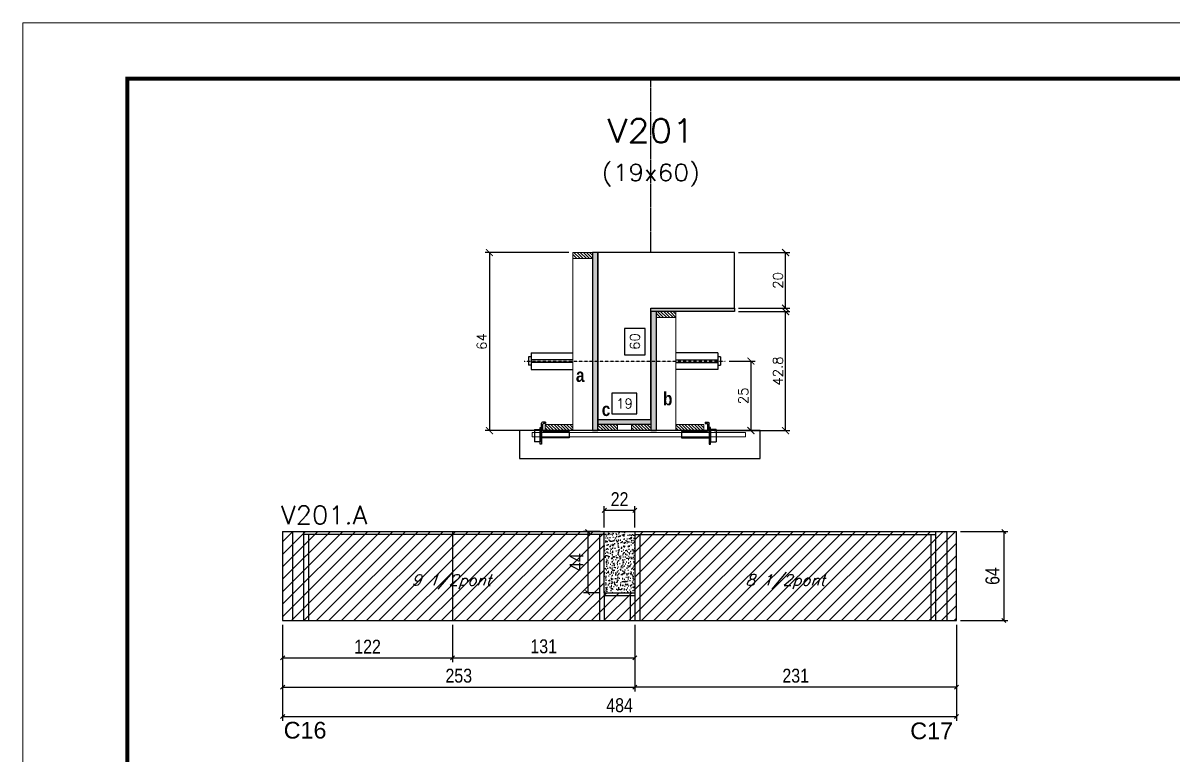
# Model space of a CAD drawing. Extents: x 137137 to 143418, y 10464 to 34486.
# Drawn here: x 138736 to 139561, y 32812 to 33337 of the extents above; entities that cross this region are included whole.
import ezdxf
from ezdxf.enums import TextEntityAlignment as Align

# ---------------------------------------------------------------- set-up
doc = ezdxf.new("R2010")
doc.units = 0
doc.linetypes.add('DASHED', pattern=[0.75, 0.5, -0.25])
doc.linetypes.add('HIDDEN', pattern=[0.375, 0.25, -0.125])
for name, color, linetype in [('5', 5, 'Continuous'), ('barrote', 251, 'Continuous'), ('COTA', 241, 'Continuous'), ('Cota Seção (2x)', 4, 'Continuous'), ('detalhes', 4, 'Continuous'), ('Painéis', 200, 'Continuous'), ('presilha', 1, 'Continuous'), ('SARR_2.2x7', 40, 'Continuous'), ('SARR_3.5x7', 81, 'Continuous'), ('TENSOR', 3, 'Continuous'), ('texto', 7, 'Continuous'), ('Texto de Titulo', 7, 'Continuous'), ('Texto Qtd Sarr', 242, 'Continuous')]:
    doc.layers.add(name, color=color, linetype=linetype)
for name, color, linetype, lineweight in [('CONCRETO', 251, 'Continuous', 25), ('Folhas', 255, 'Continuous', 9), ('Hachura', 251, 'Continuous', 9), ('Madeira', 126, 'Continuous', 18), ('SARRAFO DE PRESSAO', 251, 'DASHED', 9), ('SCO-___-LAJ', 2, 'Continuous', 0), ('Texto Seção', 7, 'Continuous', 15)]:
    doc.layers.add(name, color=color, linetype=linetype, lineweight=lineweight)
doc.styles.add('COTA TECNICA', font='techl___.ttf', dxfattribs={"height": 10})
doc.styles.add('REGUA-120', font='ROMANS.shx', dxfattribs={"height": 15})
doc.styles.add('Romans', font='romans.shx')
doc.styles.get("Standard").update_dxf_attribs({"font": 'arial.ttf'})
doc.styles.add('TECNICA', font='techb___.ttf', dxfattribs={"height": 10})
doc.dimstyles.new('Cota Seção (2x)', dxfattribs={"dimtxt": 7, "dimasz": 5, "dimexe": 3, "dimexo": 3, "dimgap": 2, "dimtad": 3, "dimdec": 1, "dimlfac": 0.5, "dimzin": 12, "dimdsep": 46, "dimtxsty": 'Romans', "dimblk": 'ARCHTICK', "dimcen": 0, "dimclrd": 4, "dimclre": 4, "dimclrt": 1, "dimadec": 1, "dimazin": 3, "dimtfac": 1, "dimtdec": 1, "dimtmove": 0, "dimatfit": 3, "dimldrblk": 'OBLIQUE', "dimfxl": 1, "dimtolj": 1, "dimtzin": 12, "dimarcsym": 0})
doc.dimstyles.new('Cota Seção interna', dxfattribs={"dimtxt": 7, "dimasz": 6, "dimexe": 0.18, "dimexo": 2, "dimgap": -4, "dimtad": 3, "dimdec": 1, "dimlfac": 0.5, "dimzin": 12, "dimdsep": 46, "dimtxsty": 'Romans', "dimblk": 'ARCHTICK', "dimcen": 0.09, "dimse1": 1, "dimse2": 1, "dimsd1": 1, "dimsd2": 1, "dimclrd": 180, "dimclre": 5, "dimclrt": 1, "dimadec": 0, "dimazin": 3, "dimtfac": 1, "dimtdec": 1, "dimtofl": 0, "dimtmove": 0, "dimatfit": 3, "dimldrblk": 'ARCHTICK', "dimfxl": 1, "dimtolj": 1, "dimtzin": 0, "dimarcsym": 0})
doc.dimstyles.new('PAINEL', dxfattribs={"dimtxt": 10, "dimasz": 3, "dimexe": 3, "dimexo": 3, "dimgap": 3, "dimtad": 1, "dimdec": 1, "dimzin": 12, "dimdsep": 46, "dimtxsty": 'COTA TECNICA', "dimblk1": 'OBLIQUE', "dimblk2": 'OBLIQUE', "dimsah": 1, "dimcen": 0.9, "dimclrd": 4, "dimclre": 4, "dimclrt": 240, "dimadec": 1, "dimazin": 3, "dimtfac": 1, "dimtdec": 1, "dimtmove": 0, "dimatfit": 3, "dimfxl": 1, "dimtolj": 1, "dimtzin": 12, "dimarcsym": 0})

# ---------------------------------------------------------------- blocks, each defined once
blk = doc.blocks.new('_Oblique')
at = {"color": 0, "linetype": 'ByBlock', "lineweight": -2}
blk.add_line((-0.5, -0.5), (0.5, 0.5), dxfattribs=at)
blk = doc.blocks.new('*D153')
at = {"layer": 'COTA', "color": 4, "linetype": 'ByBlock', "lineweight": -2, "transparency": 16777216}
for p, q in [((138922.3, 32904.68), (138922.3, 32877.87)), ((139044.3, 32904.68), (139044.3, 32877.87)), ((138922.3, 32880.87), (139044.3, 32880.87))]:
    blk.add_line(p, q, dxfattribs=at)
at = {"layer": 'Defpoints', "color": 0, "linetype": 'ByBlock', "transparency": 16777216}
for p in [(138922.3, 32907.68), (139044.3, 32907.68), (139044.3, 32880.87)]:
    blk.add_point(p, dxfattribs=at)
at = {"layer": 'COTA', "color": 4, "linetype": 'ByBlock', "lineweight": -2, "transparency": 16777216, "xscale": 3, "yscale": 3, "zscale": 3, "rotation": 180}
blk.add_blockref('_Oblique', (138922.3, 32880.87), dxfattribs=at)
at = {"layer": 'COTA', "color": 4, "linetype": 'ByBlock', "lineweight": -2, "transparency": 16777216, "xscale": 3, "yscale": 3, "zscale": 3}
blk.add_blockref('_Oblique', (139044.3, 32880.87), dxfattribs=at)
at = {"layer": 'COTA', "color": 240, "linetype": 'ByBlock', "transparency": 16777216, "insert": (138983.3, 32888.92), "char_height": 10, "attachment_point": 5, "style": 'COTA TECNICA'}
blk.add_mtext('\\A1;122', dxfattribs=at)
blk = doc.blocks.new('*D154')
at = {"layer": 'COTA', "color": 4, "linetype": 'ByBlock', "lineweight": -2, "transparency": 16777216}
for p, q in [((139044.3, 32904.68), (139044.3, 32877.87)), ((139175.3, 32904.68), (139175.3, 32877.87)), ((139044.3, 32880.87), (139175.3, 32880.87))]:
    blk.add_line(p, q, dxfattribs=at)
at = {"layer": 'Defpoints', "color": 0, "linetype": 'ByBlock', "transparency": 16777216}
for p in [(139044.3, 32907.68), (139175.3, 32907.68), (139175.3, 32880.87)]:
    blk.add_point(p, dxfattribs=at)
at = {"layer": 'COTA', "color": 4, "linetype": 'ByBlock', "lineweight": -2, "transparency": 16777216, "xscale": 3, "yscale": 3, "zscale": 3, "rotation": 180}
blk.add_blockref('_Oblique', (139044.3, 32880.87), dxfattribs=at)
at = {"layer": 'COTA', "color": 4, "linetype": 'ByBlock', "lineweight": -2, "transparency": 16777216, "xscale": 3, "yscale": 3, "zscale": 3}
blk.add_blockref('_Oblique', (139175.3, 32880.87), dxfattribs=at)
at = {"layer": 'COTA', "color": 240, "linetype": 'ByBlock', "transparency": 16777216, "insert": (139109.8, 32889.09), "char_height": 10, "attachment_point": 5, "style": 'COTA TECNICA'}
blk.add_mtext('\\A1;131', dxfattribs=at)
blk = doc.blocks.new('*D155')
at = {"layer": 'COTA', "color": 4, "linetype": 'ByBlock', "lineweight": -2, "transparency": 16777216}
for p, q in [((139175.3, 32904.68), (139175.3, 32856.78)), ((139406.3, 32904.68), (139406.3, 32856.78)), ((139406.3, 32859.78), (139175.3, 32859.78))]:
    blk.add_line(p, q, dxfattribs=at)
at = {"layer": 'Defpoints', "color": 0, "linetype": 'ByBlock', "transparency": 16777216}
for p in [(139175.3, 32907.68), (139406.3, 32907.68), (139175.3, 32859.78)]:
    blk.add_point(p, dxfattribs=at)
at = {"layer": 'COTA', "color": 4, "linetype": 'ByBlock', "lineweight": -2, "transparency": 16777216, "xscale": 3, "yscale": 3, "zscale": 3, "rotation": 180}
blk.add_blockref('_Oblique', (139175.3, 32859.78), dxfattribs=at)
at = {"layer": 'COTA', "color": 4, "linetype": 'ByBlock', "lineweight": -2, "transparency": 16777216, "xscale": 3, "yscale": 3, "zscale": 3}
blk.add_blockref('_Oblique', (139406.3, 32859.78), dxfattribs=at)
at = {"layer": 'COTA', "color": 240, "linetype": 'ByBlock', "transparency": 16777216, "insert": (139290.8, 32868), "char_height": 10, "attachment_point": 5, "style": 'COTA TECNICA'}
blk.add_mtext('\\A1;231', dxfattribs=at)
blk = doc.blocks.new('*D156')
at = {"layer": 'COTA', "color": 4, "linetype": 'ByBlock', "lineweight": -2, "transparency": 16777216}
for p, q in [((139153.3, 32974.68), (139153.3, 32989.93)), ((139175.3, 32974.68), (139175.3, 32989.93)), ((139153.3, 32986.93), (139175.3, 32986.93))]:
    blk.add_line(p, q, dxfattribs=at)
at = {"layer": 'Defpoints', "color": 0, "linetype": 'ByBlock', "transparency": 16777216}
for p in [(139175.3, 32986.93), (139153.3, 32971.68), (139175.3, 32971.68)]:
    blk.add_point(p, dxfattribs=at)
at = {"layer": 'COTA', "color": 4, "linetype": 'ByBlock', "lineweight": -2, "transparency": 16777216, "xscale": 3, "yscale": 3, "zscale": 3, "rotation": 180}
blk.add_blockref('_Oblique', (139153.3, 32986.93), dxfattribs=at)
at = {"layer": 'COTA', "color": 4, "linetype": 'ByBlock', "lineweight": -2, "transparency": 16777216, "xscale": 3, "yscale": 3, "zscale": 3}
blk.add_blockref('_Oblique', (139175.3, 32986.93), dxfattribs=at)
at = {"layer": 'COTA', "color": 240, "linetype": 'ByBlock', "transparency": 16777216, "insert": (139164.3, 32994.93), "char_height": 10, "attachment_point": 5, "style": 'COTA TECNICA'}
blk.add_mtext('\\A1;22', dxfattribs=at)
blk = doc.blocks.new('*D157')
at = {"layer": 'COTA', "color": 4, "linetype": 'ByBlock', "lineweight": -2, "transparency": 16777216}
for p, q in [((139150.3, 32971.68), (139138.43, 32971.68)), ((139141.43, 32971.68), (139141.43, 32927.68)), ((139150.3, 32927.68), (139138.43, 32927.68))]:
    blk.add_line(p, q, dxfattribs=at)
at = {"layer": 'Defpoints', "color": 0, "linetype": 'ByBlock', "transparency": 16777216}
for p in [(139153.3, 32971.68), (139141.43, 32927.68), (139153.3, 32927.68)]:
    blk.add_point(p, dxfattribs=at)
at = {"layer": 'COTA', "color": 4, "linetype": 'ByBlock', "lineweight": -2, "transparency": 16777216, "xscale": 3, "yscale": 3, "zscale": 3}
for p, rotation in [((139141.43, 32971.68), 90), ((139141.43, 32927.68), 270)]:
    blk.add_blockref('_Oblique', p, dxfattribs=dict(at, rotation=rotation))
at = {"layer": 'COTA', "color": 240, "linetype": 'ByBlock', "transparency": 16777216, "insert": (139133.36, 32949.68), "char_height": 10, "attachment_point": 5, "rotation": 90, "style": 'COTA TECNICA'}
blk.add_mtext('\\A1;44', dxfattribs=at)
blk = doc.blocks.new('*D158')
at = {"layer": 'COTA', "color": 4, "linetype": 'ByBlock', "lineweight": -2, "transparency": 16777216}
for p, q in [((139409.3, 32971.68), (139443.3, 32971.68)), ((139440.3, 32971.68), (139440.3, 32907.68)), ((139409.3, 32907.68), (139443.3, 32907.68))]:
    blk.add_line(p, q, dxfattribs=at)
at = {"layer": 'Defpoints', "color": 0, "linetype": 'ByBlock', "transparency": 16777216}
for p in [(139406.3, 32971.68), (139406.3, 32907.68), (139440.3, 32907.68)]:
    blk.add_point(p, dxfattribs=at)
at = {"layer": 'COTA', "color": 4, "linetype": 'ByBlock', "lineweight": -2, "transparency": 16777216, "xscale": 3, "yscale": 3, "zscale": 3}
for p, rotation in [((139440.3, 32971.68), 90), ((139440.3, 32907.68), 270)]:
    blk.add_blockref('_Oblique', p, dxfattribs=dict(at, rotation=rotation))
at = {"layer": 'COTA', "color": 240, "linetype": 'ByBlock', "transparency": 16777216, "insert": (139432.19, 32939.68), "char_height": 10, "attachment_point": 5, "rotation": 90, "style": 'COTA TECNICA'}
blk.add_mtext('\\A1;64', dxfattribs=at)
blk = doc.blocks.new('*D163')
at = {"layer": 'COTA', "color": 4, "linetype": 'ByBlock', "lineweight": -2, "transparency": 16777216}
for p, q in [((138922.3, 32904.68), (138922.3, 32835.67)), ((139406.3, 32904.68), (139406.3, 32835.67)), ((138922.3, 32838.67), (139406.3, 32838.67))]:
    blk.add_line(p, q, dxfattribs=at)
at = {"layer": 'Defpoints', "color": 0, "linetype": 'ByBlock', "transparency": 16777216}
for p in [(138922.3, 32907.68), (139406.3, 32907.68), (139406.3, 32838.67)]:
    blk.add_point(p, dxfattribs=at)
at = {"layer": 'COTA', "color": 4, "linetype": 'ByBlock', "lineweight": -2, "transparency": 16777216, "xscale": 3, "yscale": 3, "zscale": 3, "rotation": 180}
blk.add_blockref('_Oblique', (138922.3, 32838.67), dxfattribs=at)
at = {"layer": 'COTA', "color": 4, "linetype": 'ByBlock', "lineweight": -2, "transparency": 16777216, "xscale": 3, "yscale": 3, "zscale": 3}
blk.add_blockref('_Oblique', (139406.3, 32838.67), dxfattribs=at)
at = {"layer": 'COTA', "color": 240, "linetype": 'ByBlock', "transparency": 16777216, "insert": (139164.3, 32846.77), "char_height": 10, "attachment_point": 5, "style": 'COTA TECNICA'}
blk.add_mtext('\\A1;484', dxfattribs=at)
blk = doc.blocks.new('titulo1')
at = {"layer": 'Defpoints', "color": 252, "linetype": 'HIDDEN', "ltscale": 2}
blk.add_line((0, 0), (0, 125), dxfattribs=at)
at = {"layer": 'Defpoints', "style": 'Romans', "oblique": 15}
blk.add_attdef('FOLHA', text='', height=10, dxfattribs=at).set_placement((0, 15.58), align=Align.MIDDLE_CENTER)
at = {"layer": 'Texto Qtd Sarr', "color": 3, "style": 'Romans', "oblique": 15}
for tag, height, p in [('TITULO', 17, (0, 71.45)), ('SEÇÃO', 12, (0, 41.55))]:
    blk.add_attdef(tag, text='', height=height, dxfattribs=at).set_placement(p, align=Align.MIDDLE_CENTER)
blk = doc.blocks.new('_ArchTick')
at = {"color": 0, "linetype": 'ByBlock', "const_width": 0.15}
blk.add_lwpolyline([(-0.5, -0.5), (0.5, 0.5)], dxfattribs=at)
blk = doc.blocks.new('*D29')
at = {"layer": 'COTA', "color": 4, "lineweight": -2, "transparency": 16777216}
for p, q in [((139249.8, 33129.8), (139286.52, 33129.8)), ((139283.52, 33044.2), (139283.52, 33129.8)), ((139232.2, 33044.2), (139286.52, 33044.2))]:
    blk.add_line(p, q, dxfattribs=at)
at = {"layer": 'Defpoints', "color": 0, "transparency": 16777216}
for p in [(139246.8, 33129.8), (139283.52, 33129.8), (139229.2, 33044.2)]:
    blk.add_point(p, dxfattribs=at)
at = {"layer": 'COTA', "color": 4, "lineweight": -2, "transparency": 16777216, "xscale": 5, "yscale": 5, "zscale": 5}
for p, rotation in [((139283.52, 33129.8), 90), ((139283.52, 33044.2), 270)]:
    blk.add_blockref('_ArchTick', p, dxfattribs=dict(at, rotation=rotation))
at = {"layer": 'COTA', "color": 1, "transparency": 16777216, "insert": (139278.02, 33087), "char_height": 7, "attachment_point": 5, "rotation": 90, "style": 'Romans'}
blk.add_mtext('\\A1;42.8', dxfattribs=at)
blk = doc.blocks.new('*D30')
at = {"layer": 'COTA', "color": 4, "lineweight": -2, "transparency": 16777216}
for p, q in [((139249.8, 33172.2), (139286.52, 33172.2)), ((139283.52, 33132.2), (139283.52, 33172.2)), ((139249.8, 33132.2), (139286.52, 33132.2))]:
    blk.add_line(p, q, dxfattribs=at)
at = {"layer": 'Defpoints', "color": 0, "transparency": 16777216}
for p in [(139246.8, 33172.2), (139283.52, 33172.2), (139246.8, 33132.2)]:
    blk.add_point(p, dxfattribs=at)
at = {"layer": 'COTA', "color": 4, "lineweight": -2, "transparency": 16777216, "xscale": 5, "yscale": 5, "zscale": 5}
for p, rotation in [((139283.52, 33172.2), 90), ((139283.52, 33132.2), 270)]:
    blk.add_blockref('_ArchTick', p, dxfattribs=dict(at, rotation=rotation))
at = {"layer": 'COTA', "color": 1, "transparency": 16777216, "insert": (139278.02, 33152.2), "char_height": 7, "attachment_point": 5, "rotation": 90, "style": 'Romans'}
blk.add_mtext('\\A1;20', dxfattribs=at)
blk = doc.blocks.new('*D31')
at = {"layer": 'Cota Seção (2x)', "color": 180, "lineweight": -2, "transparency": 16777216}
for p, q in [((139182.8, 33117.7), (139167.8, 33117.7)), ((139167.8, 33117.7), (139167.8, 33098.7)), ((139182.8, 33098.7), (139182.8, 33117.7)), ((139167.8, 33098.7), (139182.8, 33098.7))]:
    blk.add_line(p, q, dxfattribs=at)
at = {"layer": 'Defpoints', "color": 0, "transparency": 16777216}
for p in [(139186.8, 33172.2), (139186.8, 33172.2), (139186.8, 33052.2)]:
    blk.add_point(p, dxfattribs=at)
at = {"layer": 'Cota Seção (2x)', "color": 1, "transparency": 16777216, "insert": (139175.3, 33108.2), "char_height": 7, "attachment_point": 5, "rotation": 90, "style": 'Romans'}
blk.add_mtext('\\A1;60', dxfattribs=at)
blk = doc.blocks.new('PRESILHA METÁLICA 1')
at = {"layer": 'presilha'}
for p, q in [((0, 13), (6, 13)), ((0, 13), (0, 0)), ((6, 15.5), (7.5, 15.5)), ((6, -2.5), (6, 15.5)), ((6, 13), (6, 0)), ((7.5, 10.6), (7.5, 19.9)), ((7.5, 15.5), (7.5, -2.5)), ((12, 21), (8.6, 21)), ((9, 11.6), (9, 18.9)), ((12, 19.5), (9.6, 19.5)), ((12, 21), (12, 19.5)), ((6, 0), (0, 0)), ((37.5, 4.1), (7.5, 4.1)), ((37.5, 11), (9.6, 11)), ((37.5, 11), (37.5, 4.1)), ((7.5, -2.5), (6, -2.5))]:
    blk.add_line(p, q, dxfattribs=at)
for centre, radius, start, end in [((8.6, 19.9), 1.14, 90, 180), ((9.6, 18.9), 0.57, 90, 180), ((9.6, 11.6), 0.57, 180, 270)]:
    blk.add_arc(centre, radius, start, end, dxfattribs=at)
blk = doc.blocks.new('*D32')
at = {"layer": 'Cota Seção (2x)', "color": 180, "lineweight": -2, "transparency": 16777216}
for p, q in [((139176.8, 33071.2), (139158.8, 33071.2)), ((139158.8, 33071.2), (139158.8, 33056.2)), ((139176.8, 33056.2), (139176.8, 33071.2)), ((139158.8, 33056.2), (139176.8, 33056.2))]:
    blk.add_line(p, q, dxfattribs=at)
at = {"layer": 'Defpoints', "color": 0, "transparency": 16777216}
for p in [(139186.8, 33052.2), (139148.8, 33044.2), (139186.8, 33044.2)]:
    blk.add_point(p, dxfattribs=at)
at = {"layer": 'Cota Seção (2x)', "color": 1, "transparency": 16777216, "insert": (139167.8, 33063.7), "char_height": 7, "attachment_point": 5, "style": 'Romans'}
blk.add_mtext('\\A1;19', dxfattribs=at)
blk = doc.blocks.new('*D173')
at = {"layer": 'COTA', "color": 4, "lineweight": -2, "transparency": 16777216}
for p, q in [((139127.8, 33172.2), (139067.83, 33172.2)), ((139070.83, 33172.2), (139070.83, 33044.2)), ((139127.8, 33044.2), (139067.83, 33044.2))]:
    blk.add_line(p, q, dxfattribs=at)
at = {"layer": 'Defpoints', "color": 0, "transparency": 16777216}
for p in [(139130.8, 33172.2), (139070.83, 33044.2), (139130.8, 33044.2)]:
    blk.add_point(p, dxfattribs=at)
at = {"layer": 'COTA', "color": 4, "lineweight": -2, "transparency": 16777216, "xscale": 5, "yscale": 5, "zscale": 5}
for p, rotation in [((139070.83, 33172.2), 90), ((139070.83, 33044.2), 270)]:
    blk.add_blockref('_ArchTick', p, dxfattribs=dict(at, rotation=rotation))
at = {"layer": 'COTA', "color": 1, "transparency": 16777216, "insert": (139065.33, 33108.2), "char_height": 7, "attachment_point": 5, "rotation": 90, "style": 'Romans'}
blk.add_mtext('\\A1;64', dxfattribs=at)
blk = doc.blocks.new('*D174')
at = {"layer": 'COTA', "color": 4, "lineweight": -2, "transparency": 16777216}
for p, q in [((139243.1, 33094.17), (139261.66, 33094.17)), ((139258.66, 33094.17), (139258.66, 33044.2)), ((139243.1, 33044.2), (139261.66, 33044.2))]:
    blk.add_line(p, q, dxfattribs=at)
at = {"layer": 'Defpoints', "color": 0, "transparency": 16777216}
for p in [(139240.1, 33094.17), (139240.1, 33044.2), (139258.66, 33044.2)]:
    blk.add_point(p, dxfattribs=at)
at = {"layer": 'COTA', "color": 4, "lineweight": -2, "transparency": 16777216, "xscale": 5, "yscale": 5, "zscale": 5}
for p, rotation in [((139258.66, 33094.17), 90), ((139258.66, 33044.2), 270)]:
    blk.add_blockref('_ArchTick', p, dxfattribs=dict(at, rotation=rotation))
at = {"layer": 'COTA', "color": 1, "transparency": 16777216, "insert": (139253.16, 33069.19), "char_height": 7, "attachment_point": 5, "rotation": 90, "style": 'Romans'}
blk.add_mtext('\\A1;25', dxfattribs=at)
blk = doc.blocks.new('9999999999')
at = {"layer": 'Folhas'}
blk.add_lwpolyline([(98138.98, 34190.21), (99623.98, 34190.21), (99623.98, 35240.21), (98138.98, 35240.21)], close=True, dxfattribs=at)
at = {"layer": 'Folhas', "color": 30, "const_width": 3}
blk.add_lwpolyline([(98213.98, 34230.21), (99583.98, 34230.21), (99583.98, 35200.21), (98213.98, 35200.21)], close=True, dxfattribs=at)
blk = doc.blocks.new('*D113')
at = {"layer": 'COTA', "color": 4, "linetype": 'ByBlock', "lineweight": -2, "transparency": 16777216}
for p, q in [((138922.3, 32904.68), (138922.3, 32856.78)), ((139175.3, 32904.68), (139175.3, 32856.78)), ((138922.3, 32859.78), (139175.3, 32859.78))]:
    blk.add_line(p, q, dxfattribs=at)
at = {"layer": 'Defpoints', "color": 0, "linetype": 'ByBlock', "transparency": 16777216}
for p in [(138922.3, 32907.68), (139175.3, 32907.68), (139175.3, 32859.78)]:
    blk.add_point(p, dxfattribs=at)
at = {"layer": 'COTA', "color": 4, "linetype": 'ByBlock', "lineweight": -2, "transparency": 16777216, "xscale": 3, "yscale": 3, "zscale": 3, "rotation": 180}
blk.add_blockref('_Oblique', (138922.3, 32859.78), dxfattribs=at)
at = {"layer": 'COTA', "color": 4, "linetype": 'ByBlock', "lineweight": -2, "transparency": 16777216, "xscale": 3, "yscale": 3, "zscale": 3}
blk.add_blockref('_Oblique', (139175.3, 32859.78), dxfattribs=at)
at = {"layer": 'COTA', "color": 240, "linetype": 'ByBlock', "transparency": 16777216, "insert": (139048.8, 32868), "char_height": 10, "attachment_point": 5, "style": 'COTA TECNICA'}
blk.add_mtext('\\A1;253', dxfattribs=at)

msp = doc.modelspace()

# ---------------------------------------------------------------- hatches: boundary and pattern name
at = {"layer": 'COTA', "linetype": 'ByBlock'}
h = msp.add_hatch(dxfattribs=at)
h.set_pattern_fill('AR-CONC', color=256, scale=0.03)
h.set_pattern_definition([(50, (8358.654, 230.555), (5.46554007, -0.47817257), [0.5715, -6.2865]), (355, (8358.654, 230.555), (-1.05730264, 5.73170536), [0.4572, -5.02921753]), (100.4514447, (8359.1096, 230.515), (4.40823741, 5.25353256), [0.48570026, -5.34270734]), (46.1842, (8358.654, 232.079), (8.13237123, -1.26126984), [0.85725, -9.42975]), (96.6355576, (8359.332, 231.974), (7.122124, 7.42278374), [0.7285507, -8.01406824]), (351.184151, (8358.654, 232.079), (7.122124, 7.42278374), [0.685799, -7.54379196]), (21, (8359.416, 231.698), (4.54843174, -3.06795595), [0.5715, -6.2865]), (326, (8359.416, 231.698), (1.85406085, 5.52563898), [0.4572, -5.0292]), (71.451445, (8359.795, 231.442), (6.40249258, 2.45768307), [0.48570026, -5.34269813]), (37.5, (8358.6542, 230.5549), (0.092658098, 2.536651166), [0, -4.96824, 0, -5.1054, 0, -5.04825]), (7.5, (8358.6542, 230.555), (2.004589875, 3.005417245), [0, -2.91084, 0, -4.85394, 0, -1.92405]), (327.5, (8356.955, 230.5549), (4.067717855, -0.17186232), [0, -1.905, 0, -5.9436, 0, -7.8867]), (317.5, (8356.193, 230.555), (4.44387544, 0.76279473), [0, -2.4765, 0, -3.94716, 0, -5.6007])])
h.paths.add_polyline_path([(139153.3, 32927.68), (139175.3, 32927.68), (139175.3, 32971.68), (139153.3, 32971.68)])
at = {"layer": 'Hachura'}
h = msp.add_hatch(dxfattribs=at)
h.set_pattern_fill('ANSI31', color=256, scale=0.5, angle=270, style=0)
h.set_pattern_definition([(315, (162036.6177, 24864.5573), (1.12253202, 1.12253202), [])])
h.paths.add_polyline_path([(139130.8, 33167.8), (139130.8, 33172.2), (139144.8, 33172.2), (139144.8, 33167.8)])
h = msp.add_hatch(color=256, dxfattribs=at)
h.dxf.hatch_style = 1
h.paths.add_polyline_path([(139148.8, 33172.2), (139144.8, 33172.2), (139144.8, 33044.2), (139148.8, 33044.2)])
h = msp.add_hatch(color=256, dxfattribs=at)
h.dxf.hatch_style = 1
h.paths.add_polyline_path([(139186.8, 33129.8), (139186.8, 33132.2), (139246.8, 33132.2), (139246.8, 33129.8)])
h = msp.add_hatch(color=256, dxfattribs=at)
h.dxf.hatch_style = 1
h.paths.add_polyline_path([(139190.8, 33129.8), (139186.8, 33129.8), (139186.8, 33044.2), (139190.8, 33044.2)])
h = msp.add_hatch(dxfattribs=at)
h.set_pattern_fill('ANSI31', color=256, scale=0.5, angle=270, style=0)
h.set_pattern_definition([(315, (162096.6177, 24822.1573), (1.12253202, 1.12253202), [])])
h.paths.add_polyline_path([(139190.8, 33125.4), (139190.8, 33129.8), (139204.8, 33129.8), (139204.8, 33125.4)])
h = msp.add_hatch(dxfattribs=at)
h.set_pattern_fill('ANSI31', color=256, scale=0.5, angle=270, style=0)
h.set_pattern_definition([(315, (162002.6177, 24814.5573), (1.12253202, 1.12253202), [])])
h.paths.add_polyline_path([(139130.8, 33044.2), (139130.8, 33048.6), (139110.8, 33048.6), (139110.8, 33044.2)])
h = msp.add_hatch(color=256, dxfattribs=at)
h.dxf.hatch_style = 1
h.paths.add_polyline_path([(139148.8, 33048.6), (139148.8, 33052.2), (139186.8, 33052.2), (139186.8, 33048.6)])
h = msp.add_hatch(dxfattribs=at)
h.set_pattern_fill('ANSI31', color=256, scale=0.5, angle=270, style=0)
h.set_pattern_definition([(315, (162105.4198, 24814.5573), (1.12253202, 1.12253202), [])])
h.paths.add_polyline_path([(139148.8, 33044.2), (139148.8, 33048.6), (139162.8, 33048.6), (139162.8, 33044.2)])
h = msp.add_hatch(dxfattribs=at)
h.set_pattern_fill('ANSI31', color=256, scale=0.5, angle=270, style=0)
h.set_pattern_definition([(315, (162105.4177, 24814.5573), (1.12253202, 1.12253202), [])])
h.paths.add_polyline_path([(139186.8, 33044.2), (139186.8, 33048.6), (139172.8, 33048.6), (139172.8, 33044.2)])
h = msp.add_hatch(dxfattribs=at)
h.set_pattern_fill('ANSI31', color=256, scale=0.5, angle=270, style=0)
h.set_pattern_definition([(315, (162096.6177, 24814.5573), (1.12253202, 1.12253202), [])])
h.paths.add_polyline_path([(139224.8, 33044.2), (139224.8, 33048.6), (139204.8, 33048.6), (139204.8, 33044.2)])
at = {"layer": 'Hachura', "linetype": 'ByBlock'}
h = msp.add_hatch(dxfattribs=at)
h.set_pattern_fill('ANSI31', color=256, scale=2)
h.paths.add_polyline_path([(139044.3, 32971.68), (138922.3, 32971.68), (138922.3, 32907.68), (139044.3, 32907.68)])
h.paths.add_polyline_path([(139006.98, 32927.5), (139074.6, 32927.5), (139080.1, 32943.48), (139012.48, 32943.48)], flags=9)
h = msp.add_hatch(dxfattribs=at)
h.set_pattern_fill('ANSI31', color=256, scale=2)
h.paths.add_polyline_path([(139153.3, 32971.68), (139044.3, 32971.68), (139044.3, 32907.68), (139175.3, 32907.68), (139175.3, 32927.68), (139153.3, 32927.68)])
h.paths.add_polyline_path([(139143.21, 32938.89), (139143.21, 32961.09), (139122.63, 32961.09), (139122.63, 32938.89)], flags=24)
h = msp.add_hatch(dxfattribs=at)
h.set_pattern_fill('ANSI31', color=256, scale=2)
h.paths.add_polyline_path([(139406.3, 32971.68), (139175.3, 32971.68), (139175.3, 32907.68), (139406.3, 32907.68)])
h.paths.add_polyline_path([(139246.93, 32927.5), (139314.55, 32927.5), (139320.05, 32943.48), (139252.43, 32943.48)], flags=24)

# ---------------------------------------------------------------- linework, layer by layer
at = {"ltscale": 3}
for p, q in [((139098.8, 33097.17), (139098.8, 33091.17)), ((139100.8, 33097.17), (139098.8, 33097.17)), ((139100.8, 33100.17), (139100.8, 33088.17)), ((139100.8, 33100.17), (139130.8, 33100.17)), ((139234.8, 33100.17), (139204.8, 33100.17)), ((139234.8, 33100.17), (139234.8, 33088.17)), ((139236.8, 33097.17), (139234.8, 33097.17)), ((139236.8, 33097.17), (139236.8, 33091.17)), ((139100.8, 33091.17), (139098.8, 33091.17)), ((139130.8, 33095.17), (139100.8, 33095.17)), ((139130.8, 33093.17), (139100.8, 33093.17)), ((139100.8, 33088.17), (139130.8, 33088.17)), ((139204.8, 33095.17), (139234.8, 33095.17)), ((139204.8, 33093.17), (139234.8, 33093.17)), ((139234.8, 33088.17), (139204.8, 33088.17)), ((139234.8, 33091.17), (139236.8, 33091.17))]:
    msp.add_line(p, q, dxfattribs=at)
at = {"layer": 'barrote'}
msp.add_lwpolyline([(139092.43, 33024.2), (139265.4, 33024.2), (139265.4, 33044.2), (139092.43, 33044.2)], close=True, dxfattribs=at)
at = {"layer": 'CONCRETO'}
msp.add_lwpolyline([(139186.8, 33132.2), (139246.8, 33132.2), (139246.8, 33172.2), (139186.8, 33172.2), (139186.8, 33172.2), (139148.8, 33172.2), (139148.8, 33048.6), (139148.8, 33048.6), (139148.8, 33052.2), (139186.8, 33052.2)], close=True, dxfattribs=at)
at = {"layer": 'COTA', "linetype": 'ByBlock'}
msp.add_line((139153.3, 32971.68), (139175.3, 32971.68), dxfattribs=at)
at = {"layer": 'Madeira'}
for points in [[(139130.8, 33167.8), (139130.8, 33172.2), (139144.8, 33172.2), (139144.8, 33167.8)], [(139130.8, 33172.2), (139144.8, 33172.2), (139144.8, 33044.2), (139130.8, 33044.2)], [(139190.8, 33125.4), (139190.8, 33129.8), (139204.8, 33129.8), (139204.8, 33125.4)], [(139190.8, 33129.8), (139204.8, 33129.8), (139204.8, 33044.2), (139190.8, 33044.2)], [(139130.8, 33044.2), (139130.8, 33048.6), (139110.8, 33048.6), (139110.8, 33044.2)], [(139148.8, 33044.2), (139148.8, 33048.6), (139162.8, 33048.6), (139162.8, 33044.2)], [(139186.8, 33044.2), (139186.8, 33048.6), (139172.8, 33048.6), (139172.8, 33044.2)], [(139224.8, 33044.2), (139224.8, 33048.6), (139204.8, 33048.6), (139204.8, 33044.2)]]:
    msp.add_lwpolyline(points, close=True, dxfattribs=at)
at = {"layer": 'Painéis', "linetype": 'ByBlock'}
for p, q in [((138922.3, 32971.68), (139153.3, 32971.68)), ((138922.3, 32971.68), (138922.3, 32907.68)), ((139044.3, 32971.68), (139044.3, 32907.68)), ((139153.3, 32927.68), (139153.3, 32971.68)), ((139175.3, 32971.68), (139406.3, 32971.68)), ((139175.3, 32971.68), (139175.3, 32907.68)), ((139406.3, 32907.68), (139406.3, 32971.68)), ((139153.3, 32927.68), (139175.3, 32927.68)), ((138922.3, 32907.68), (139175.3, 32907.68)), ((139175.3, 32907.68), (139406.3, 32907.68))]:
    msp.add_line(p, q, dxfattribs=at)
at = {"layer": 'Painéis'}
for points in [[(139148.8, 33172.2), (139144.8, 33172.2), (139144.8, 33044.2), (139148.8, 33044.2)], [(139186.8, 33129.8), (139186.8, 33132.2), (139246.8, 33132.2), (139246.8, 33129.8)], [(139190.8, 33129.8), (139186.8, 33129.8), (139186.8, 33044.2), (139190.8, 33044.2)], [(139148.8, 33048.6), (139148.8, 33052.2), (139186.8, 33052.2), (139186.8, 33048.6)]]:
    msp.add_lwpolyline(points, close=True, dxfattribs=at)
at = {"layer": 'SARR_2.2x7', "linetype": 'Continuous'}
for p, q in [((138929.3, 32971.68), (138929.3, 32907.68)), ((139399.3, 32971.68), (139399.3, 32907.68)), ((139153.3, 32969.48), (138937.3, 32969.48)), ((139391.3, 32969.31), (139175.3, 32969.31)), ((139175.3, 32925.48), (139153.3, 32925.48))]:
    msp.add_line(p, q, dxfattribs=at)
at = {"layer": 'SARR_3.5x7'}
for p, q in [((138937.3, 32971.68), (138937.3, 32907.68)), ((139391.3, 32971.68), (139391.3, 32907.68)), ((138940.8, 32969.48), (138940.8, 32907.68)), ((139149.8, 32969.48), (139149.8, 32907.68)), ((139178.8, 32969.48), (139178.8, 32907.68)), ((139387.8, 32969.31), (139387.8, 32907.68)), ((139153.3, 32927.68), (139153.3, 32907.68)), ((139171.8, 32925.48), (139171.8, 32907.68))]:
    msp.add_line(p, q, dxfattribs=at)
at = {"layer": 'SCO-___-LAJ', "color": 1}
msp.add_lwpolyline([(139101.44, 33042.87), (139254.74, 33042.87), (139254.74, 33039.67), (139101.44, 33039.67)], close=True, dxfattribs=at)
at = {"layer": 'TENSOR', "linetype": 'HIDDEN', "ltscale": 0.5}
msp.add_line((139095.8, 33094.17), (139240.1, 33094.17), dxfattribs=at)

# ---------------------------------------------------------------- block references
at = {"layer": 'presilha', "yscale": 0.6666666666666666, "zscale": 0.6666666666666666}
for p, xscale in [((139103.22, 33036.23), 0.6666666666666666), ((139233.67, 33036.23), -0.6666666666666666)]:
    msp.add_blockref('PRESILHA METÁLICA 1', p, dxfattribs=dict(at, xscale=xscale))
at = {"layer": 'SARRAFO DE PRESSAO', "color": 6, "linetype": 'ByBlock'}
msp.add_blockref('9999999999', (40596.81, -1903), dxfattribs=at)
at = {"layer": 'Texto Seção'}
ref = msp.add_blockref('titulo1', (139186.8, 33172.2), dxfattribs=at)
ref.add_attrib('TITULO', 'V201', dxfattribs={"layer": 'Texto de Titulo', "color": 7, "height": 17, "style": 'Romans', "width": 1.1}).set_placement((139186.8, 33259.7), align=Align.MIDDLE_CENTER)
ref.add_attrib('SEÇÃO', '(19x60)', dxfattribs={"layer": 'Texto de Titulo', "color": 7, "height": 12, "style": 'Romans', "width": 1.1}).set_placement((139186.8, 33229.7), align=Align.MIDDLE_CENTER)

# ---------------------------------------------------------------- texts
at = {"layer": '5', "linetype": 'Continuous'}
for s, p in [('C16', (138923.05, 32822.88)), ('C17', (139373.09, 32822.42))]:
    msp.add_text(s, height=12, rotation=0.00004, dxfattribs=at).set_placement(p)
at = {"layer": 'detalhes', "style": 'TECNICA'}
for s, p in [('a', (139132.97, 33079.23)), ('b', (139195.51, 33062.39)), ('c', (139151.52, 33054.7))]:
    msp.add_text(s, height=9.6, dxfattribs=at).set_placement(p)
at = {"layer": 'texto', "color": 2, "char_height": 8, "attachment_point": 5, "style": 'Romans'}
for s, insert in [('{\\Q19;\\C256;9 1/2pont}', (139043.48, 32935.49)), ('{\\Q19;\\C256;8 1/2pont}', (139283.3, 32935.49))]:
    msp.add_mtext(s, dxfattribs=dict(at, insert=insert))
at = {"layer": 'Texto Seção', "style": 'REGUA-120', "width": 1.05}
msp.add_text('V201.A', height=13, dxfattribs=at).set_placement((138921.15, 32977.04))

# ---------------------------------------------------------------- dimensions: what is measured, and where the dimension line sits
at = {"layer": 'COTA'}
for base, p1, p2, picture, middle in [((139070.83, 33044.2), (139130.8, 33172.2), (139130.8, 33044.2), '*D173', (139065.33, 33108.2)), ((139283.52, 33172.2), (139246.8, 33132.2), (139246.8, 33172.2), '*D30', (139278.02, 33152.2)), ((139283.52, 33129.8), (139229.2, 33044.2), (139246.8, 33129.8), '*D29', (139278.02, 33087)), ((139258.66, 33044.2), (139240.1, 33094.17), (139240.1, 33044.2), '*D174', (139253.16, 33069.19))]:
    dim = msp.add_linear_dim(base=base, p1=p1, p2=p2, angle=90, dimstyle='Cota Seção (2x)', dxfattribs=at)
    dim.commit()
    dim.dimension.update_dxf_attribs({"geometry": picture, "text_midpoint": middle})
at = {"layer": 'COTA', "linetype": 'ByBlock'}
for p1, p2, distance, picture, middle in [((139153.3, 32971.68), (139175.3, 32971.68), 15.25, '*D156', (139164.3, 32994.93)), ((139153.3, 32971.68), (139153.3, 32927.68), -11.87, '*D157', (139133.36, 32949.68)), ((139406.3, 32971.68), (139406.3, 32907.68), 34, '*D158', (139432.19, 32939.68)), ((138922.3, 32907.68), (139044.3, 32907.68), -26.81, '*D153', (138983.3, 32888.92)), ((138922.3, 32907.68), (139406.3, 32907.68), -69, '*D163', (139164.3, 32846.77)), ((139044.3, 32907.68), (139175.3, 32907.68), -26.81, '*D154', (139109.8, 32889.09)), ((139406.3, 32907.68), (139175.3, 32907.68), 47.9, '*D155', (139290.8, 32868))]:
    dim = msp.add_aligned_dim(p1=p1, p2=p2, distance=distance, dimstyle='PAINEL', dxfattribs=at)
    dim.commit()
    dim.dimension.update_dxf_attribs({"geometry": picture, "text_midpoint": middle})
dim = msp.add_linear_dim(base=(139175.3, 32859.78), p1=(138922.3, 32907.68), p2=(139175.3, 32907.68), dimstyle='PAINEL', dxfattribs=at)
dim.commit()
dim.dimension.update_dxf_attribs({"geometry": '*D113', "text_midpoint": (139048.8, 32868)})
at = {"layer": 'Cota Seção (2x)'}
dim = msp.add_linear_dim(base=(139186.8, 33172.2), p1=(139186.8, 33052.2), p2=(139186.8, 33172.2), angle=90, dimstyle='Cota Seção interna', dxfattribs=at)
dim.commit()
dim.dimension.update_dxf_attribs({"geometry": '*D31', "text_midpoint": (139186.8, 33108.2), "dimtype": 160})
dim = msp.add_linear_dim(base=(139186.8, 33052.2), p1=(139148.8, 33044.2), p2=(139186.8, 33044.2), dimstyle='Cota Seção interna', dxfattribs=at)
dim.commit()
dim.dimension.update_dxf_attribs({"geometry": '*D32', "text_midpoint": (139167.8, 33052.2), "dimtype": 160})

doc.saveas('drawing.dxf')
